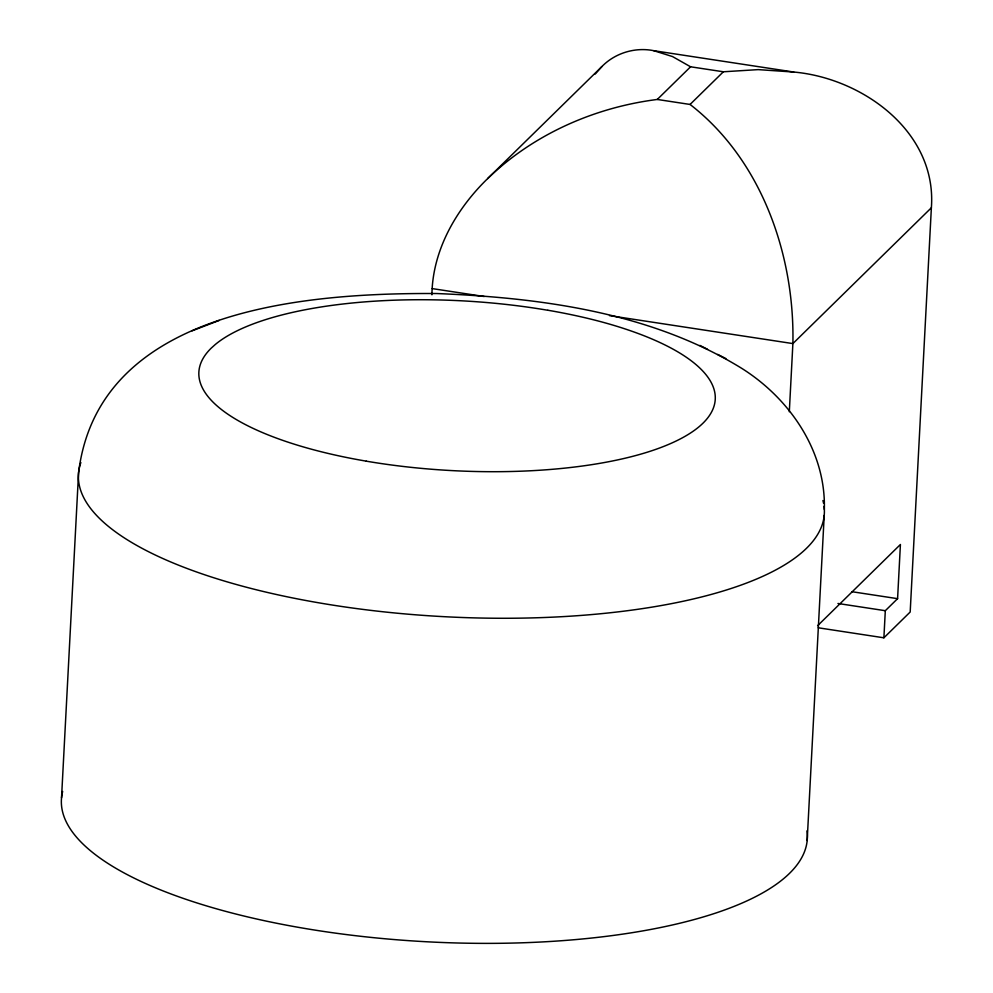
<?xml version="1.0" encoding="UTF-8"?>
<svg xmlns="http://www.w3.org/2000/svg" width="993" height="993" viewBox="0 0 993 993"><rect width="100%" height="100%" fill="white"/><g stroke="black" fill="none" stroke-linecap="round" stroke-linejoin="round"><path stroke-width="1.49" d="M818.182 627.775L883.894 637.804L910.184 612.011L931.372 207.76C937.082 131.957 862.855 78.149 793.692 72.03L653.717 50.68C635.172 46.944 615.126 52.989 601.895 66.543L487.687 178.554C456.346 209.014 432.464 250.162 431.918 294.797M61.529 797.863L78.571 472.755C98.679 307.842 307.942 292.774 436.709 293.531C541.433 297.788 650.812 312.373 741.659 368.304C789.621 398.454 826.027 451.107 824.339 509.397M789.311 411.747L792.886 343.59C794.748 255.151 761.668 159.799 690.061 104.451L657.279 99.461C594.472 107.393 533.353 134.303 487.687 178.554M807.172 840.5L824.215 515.392M883.894 637.804L885.309 610.707L897.585 598.667L900.415 544.487L817.587 625.727M595.241 74.016L601.895 66.543M657.279 99.461L690.582 66.792L723.376 71.781L758.193 69.622L793.692 72.03M690.061 104.451L723.376 71.781M931.372 207.76L792.886 343.59L609.503 315.625M219.23 320.429L192.083 330.83M432.24 288.603L484.199 296.522M851.733 591.679L897.585 598.667M837.943 603.483L885.309 610.707M653.717 50.68L672.509 56.564L690.582 66.792M699.904 345.427L707.512 349.275M717.703 354.427L725.883 358.572M806.961 830.868A373.467 122.822 3 0 1 427.3 941.798A373.467 122.822 3 0 1 62.671 791.458M824.066 506.331A373.467 122.822 3 0 1 437.677 616.318A373.467 122.822 3 0 1 80.867 462.589M822.924 500.534A373.467 122.822 3 0 1 823.569 503.29M366.218 461.149A259.645 85.386 3 0 1 310.201 448.861A256.715 84.43 3 0 1 280.622 439.614A258.602 85.05 3 0 1 211.161 348.195L215.344 344.447A258.329 84.951 3 0 1 268.507 318.716A259.707 85.41 3 0 1 317.04 307.631A258.329 84.951 3 0 1 547.776 310.263M366.305 461.174A258.528 85.026 3 0 0 645.686 452.684A256.74 84.43 3 0 0 669.468 444.045A259.632 85.386 3 0 0 698.799 426.953A258.528 85.026 3 0 0 633.472 331.799A256.74 84.43 3 0 0 603.943 322.539A259.632 85.386 3 0 0 547.925 310.25"/></g></svg>
